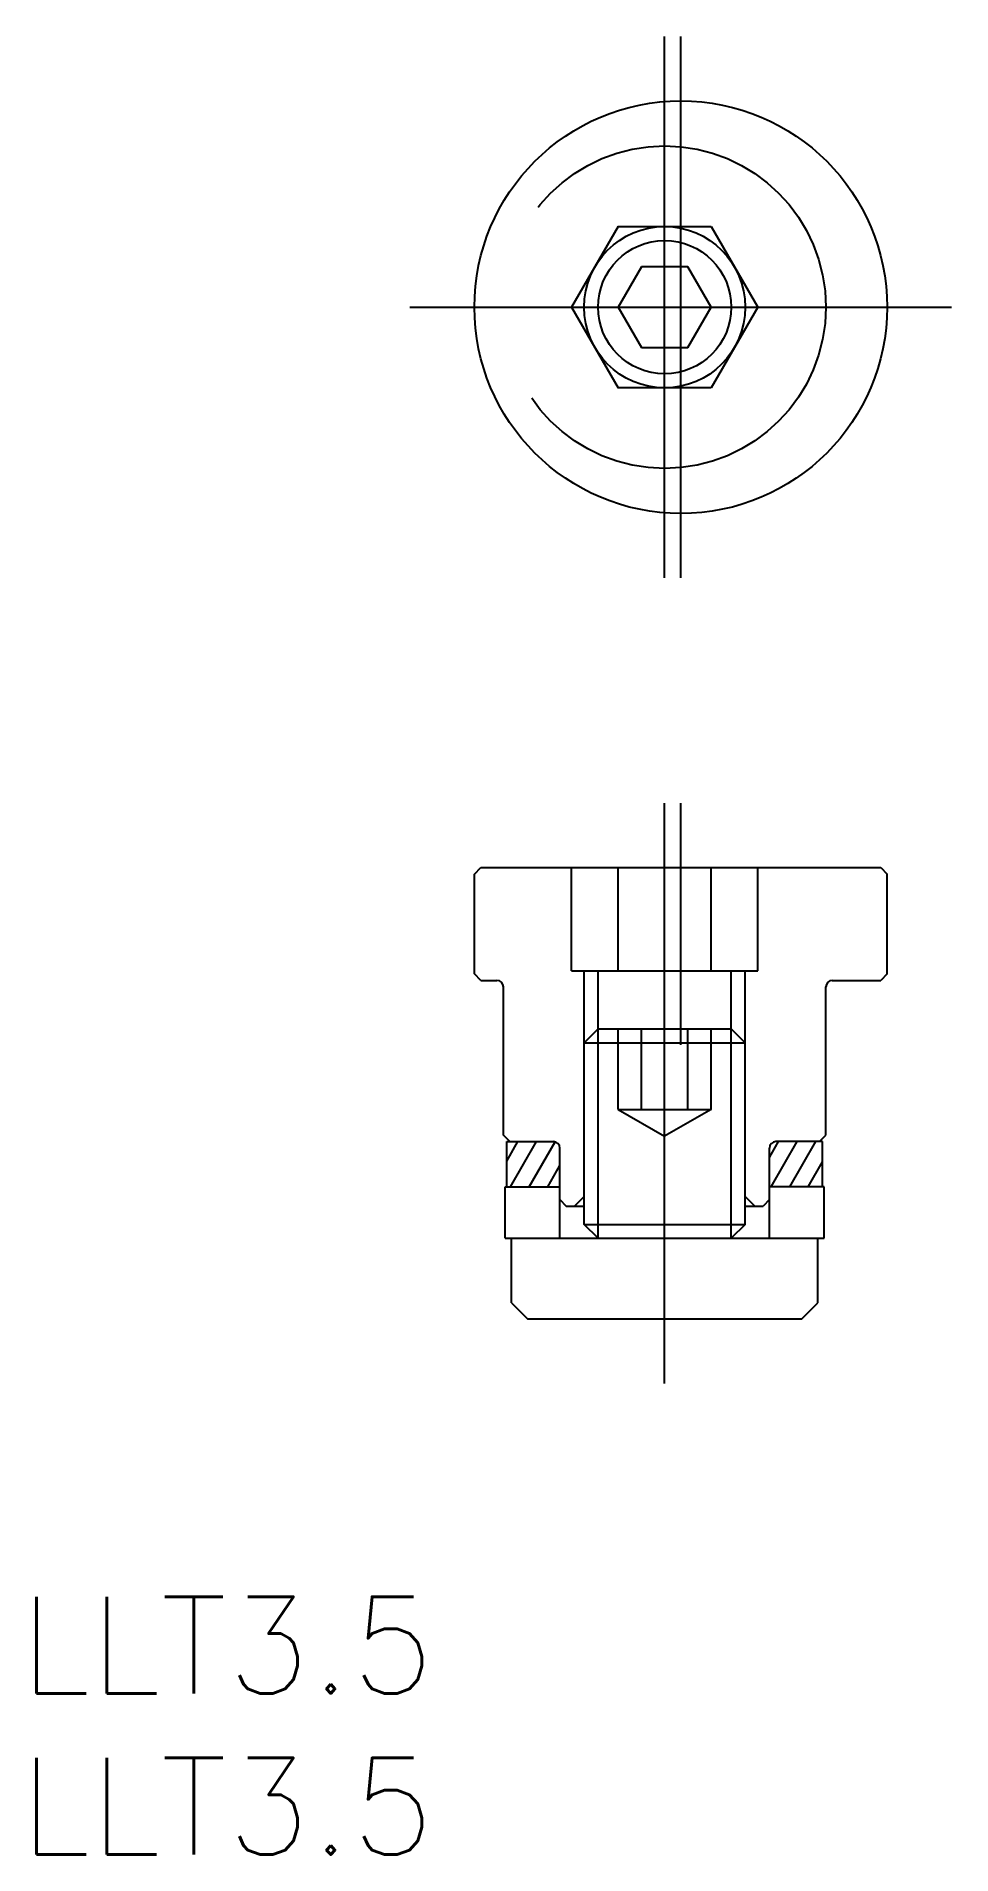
# Model space of a CAD drawing. Extents: x -19.5 to 8.9, y -48 to 8.4.
import ezdxf

# ---------------------------------------------------------------- set-up
doc = ezdxf.new("R2010")
doc.units = 0
doc.linetypes.add('CENTER', pattern=[50.8, 31.75, -6.35, 6.35, -6.35])
doc.linetypes.add('DASHED', pattern=[19.05, 12.7, -6.35])
doc.layers.get('0').update_dxf_attribs({"linetype": 'CONTINUOUS'})
doc.layers.add('CENTER', color=1, linetype='CONTINUOUS')
doc.styles.get("Standard").update_dxf_attribs({"font": 'txt.shx', "height": 3, "bigfont": 'bigfont.shx'})

# ---------------------------------------------------------------- blocks, each defined once
blk = doc.blocks.new('*U2')
at = {"color": 7, "linetype": 'CONTINUOUS'}
blk.add_text('LLT3.5', height=3, dxfattribs=at).set_placement((-20, -43))
blk = doc.blocks.new('*U3')
at = {"color": 7, "linetype": 'CONTINUOUS'}
blk.add_text('LLT3.5', height=3, dxfattribs=at).set_placement((-20, -48))

msp = doc.modelspace()

# ---------------------------------------------------------------- linework, layer by layer
at = {"color": 7, "linetype": 'CONTINUOUS'}
for p, q in [((-1.443, 2.5), (-2.887, 0)), ((-1.443, 2.5), (1.443, 2.5)), ((1.443, 2.5), (2.887, 0)), ((-0.722, 1.25), (-1.443, 0)), ((0.722, 1.25), (-0.722, 1.25)), ((1.443, 0), (0.722, 1.25)), ((-1.443, 0), (-0.722, -1.25)), ((-2.887, 0), (-1.443, -2.5)), ((0.722, -1.25), (1.443, 0)), ((2.887, 0), (1.443, -2.5)), ((-0.722, -1.25), (0.722, -1.25)), ((1.443, -2.5), (-1.443, -2.5)), ((-5.9, -17.583), (-5.7, -17.383)), ((-5.7, -17.383), (6.7, -17.383)), ((-2.887, -20.583), (-2.887, -17.383)), ((-1.443, -20.583), (-1.443, -17.383)), ((1.443, -20.583), (1.443, -17.383)), ((2.887, -20.583), (2.887, -17.383)), ((6.7, -17.383), (6.9, -17.583)), ((-5.9, -20.683), (-5.9, -17.583)), ((6.9, -20.683), (6.9, -17.583)), ((-5.7, -20.883), (-5.9, -20.683)), ((-2.887, -20.583), (2.887, -20.583)), ((-2.067, -22.383), (-2.067, -20.583)), ((2.067, -22.383), (2.067, -20.583)), ((6.9, -20.683), (6.7, -20.883)), ((-5.7, -20.883), (-5.2, -20.883)), ((-5, -25.683), (-5, -21.083)), ((5, -25.683), (5, -21.083)), ((5.2, -20.883), (6.7, -20.883)), ((-2.5, -22.816), (-2.067, -22.383)), ((-2.067, -22.383), (2.067, -22.383)), ((2.067, -22.383), (2.5, -22.816)), ((-2.5, -28.45), (-2.5, -22.816)), ((-2.5, -22.816), (2.5, -22.816)), ((2.5, -28.45), (2.5, -22.816)), ((-4.8, -25.883), (-5, -25.683)), ((-4.9, -27.283), (-4.9, -25.883)), ((-4.9, -25.883), (-3.45, -25.883)), ((4.9, -25.883), (3.45, -25.883)), ((4.8, -25.883), (5, -25.683)), ((4.9, -27.283), (4.9, -25.883)), ((-3.25, -28.883), (-3.25, -26.083)), ((3.25, -28.883), (3.25, -26.083)), ((-4.95, -28.883), (-4.95, -27.283)), ((-4.95, -27.283), (-3.25, -27.283)), ((-2.8, -27.883), (-2.5, -27.583)), ((2.8, -27.883), (2.5, -27.583)), ((4.95, -27.283), (3.25, -27.283)), ((4.95, -28.883), (4.95, -27.283)), ((-3.25, -27.683), (-3.05, -27.883)), ((-3.05, -27.883), (-2.5, -27.883)), ((2.5, -27.883), (3.05, -27.883)), ((3.25, -27.683), (3.05, -27.883)), ((-2.5, -28.45), (2.5, -28.45)), ((-2.067, -28.883), (-2.5, -28.45)), ((2.5, -28.45), (2.067, -28.883)), ((-4.95, -28.883), (4.95, -28.883)), ((-4.75, -30.883), (-4.75, -28.883)), ((4.75, -30.883), (4.75, -28.883)), ((-4.75, -30.883), (-4.25, -31.383)), ((4.25, -31.383), (4.75, -30.883)), ((-4.25, -31.383), (4.25, -31.383))]:
    msp.add_line(p, q, dxfattribs=at)
at = {"color": 3, "linetype": 'CONTINUOUS'}
for p, q in [((-2.5, -22.816), (-2.5, -20.583)), ((2.5, -22.816), (2.5, -20.583)), ((-2.067, -28.883), (-2.067, -22.383)), ((2.067, -28.883), (2.067, -22.383)), ((-4.9, -26.487), (-4.551, -25.883)), ((-4.782, -27.283), (-3.974, -25.883)), ((-4.205, -27.283), (-3.4, -25.89)), ((3.25, -26.371), (3.531, -25.883)), ((3.301, -27.283), (4.109, -25.883)), ((3.878, -27.283), (4.686, -25.883)), ((-3.628, -27.283), (-3.25, -26.629)), ((4.455, -27.283), (4.9, -26.513))]:
    msp.add_line(p, q, dxfattribs=at)
at = {"color": 3, "linetype": 'DASHED'}
for p, q in [((-1.443, -24.883), (-1.443, -22.383)), ((-0.722, -24.883), (-0.722, -22.383)), ((0.722, -24.883), (0.722, -22.383)), ((1.443, -24.883), (1.443, -22.383)), ((-1.443, -24.883), (0, -25.717)), ((-1.443, -24.883), (1.443, -24.883)), ((1.443, -24.883), (0, -25.717))]:
    msp.add_line(p, q, dxfattribs=at)
at = {"color": 7, "linetype": 'CONTINUOUS'}
for centre, radius in [((0.5, 0), 6.4), ((0, 0), 2.067)]:
    msp.add_circle(centre, radius, dxfattribs=at)
at = {"color": 3, "linetype": 'DASHED'}
msp.add_circle((0, 0), 5, dxfattribs=at)
at = {"color": 3, "linetype": 'CONTINUOUS'}
msp.add_circle((0, 0), 2.5, dxfattribs=at)
at = {"color": 7, "linetype": 'CONTINUOUS'}
for centre, start, end in [((-5.2, -21.083), 0, 90), ((5.2, -21.083), 90, 180), ((-3.45, -26.083), 0, 90), ((3.45, -26.083), 90, 180)]:
    msp.add_arc(centre, 0.2, start, end, dxfattribs=at)
at = {"layer": 'CENTER', "color": 1, "linetype": 'CENTER'}
for p, q in [((0, -8.4), (0, 8.4)), ((0.5, -8.4), (0.5, 8.4)), ((-7.9, 0), (8.9, 0)), ((0, -33.383), (0, -15.383)), ((0.5, -22.883), (0.5, -15.383))]:
    msp.add_line(p, q, dxfattribs=at)

# ---------------------------------------------------------------- block references
at = {"color": 7, "linetype": 'CONTINUOUS'}
for name in ['*U2', '*U3']:
    msp.add_blockref(name, (0, 0), dxfattribs=at)

doc.saveas('drawing.dxf')
